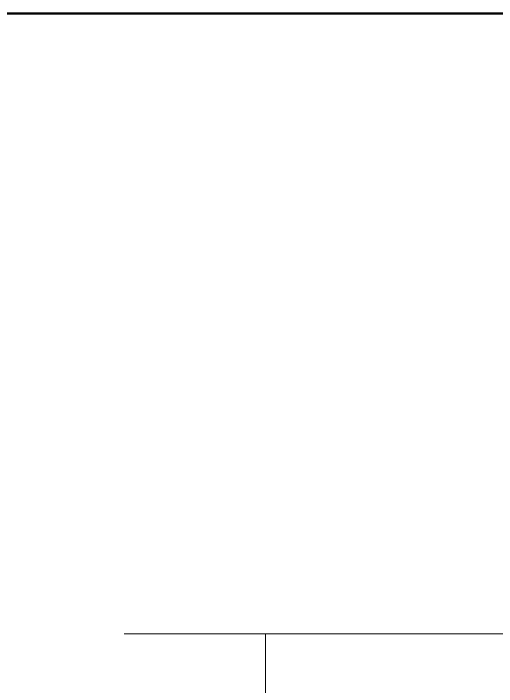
# Model space of a CAD drawing. Header units: metres. Extents: x 10 to 831, y 10 to 584.
# Drawn here: x 479.1 to 570.4, y 456.7 to 584 of the extents above; entities that cross this region are included whole.
import ezdxf

# ---------------------------------------------------------------- set-up
doc = ezdxf.new("R2010")
doc.units = ezdxf.units.M
doc.layers.add('FRAME', color=7, linetype='Continuous', lineweight=50)
doc.layers.add('VIS', color=8, linetype='Continuous', lineweight=13)

msp = doc.modelspace()

# ---------------------------------------------------------------- linework, layer by layer
at = {"layer": 'FRAME'}
msp.add_lwpolyline([(10, 10), (831, 10), (831, 584), (10, 584), (10, 10)], close=True, dxfattribs=at)
at = {"layer": 'VIS'}
for p, q in [((500, 466.67), (526.67, 466.67)), ((526.67, 466.67), (500, 466.67)), ((526.67, 466.67), (526.67, 346.67)), ((644.26, 466.67), (526.67, 466.67)), ((526.67, 346.67), (526.67, 466.67)), ((526.67, 466.67), (644.39, 466.67))]:
    msp.add_line(p, q, dxfattribs=at)

doc.saveas('drawing.dxf')
